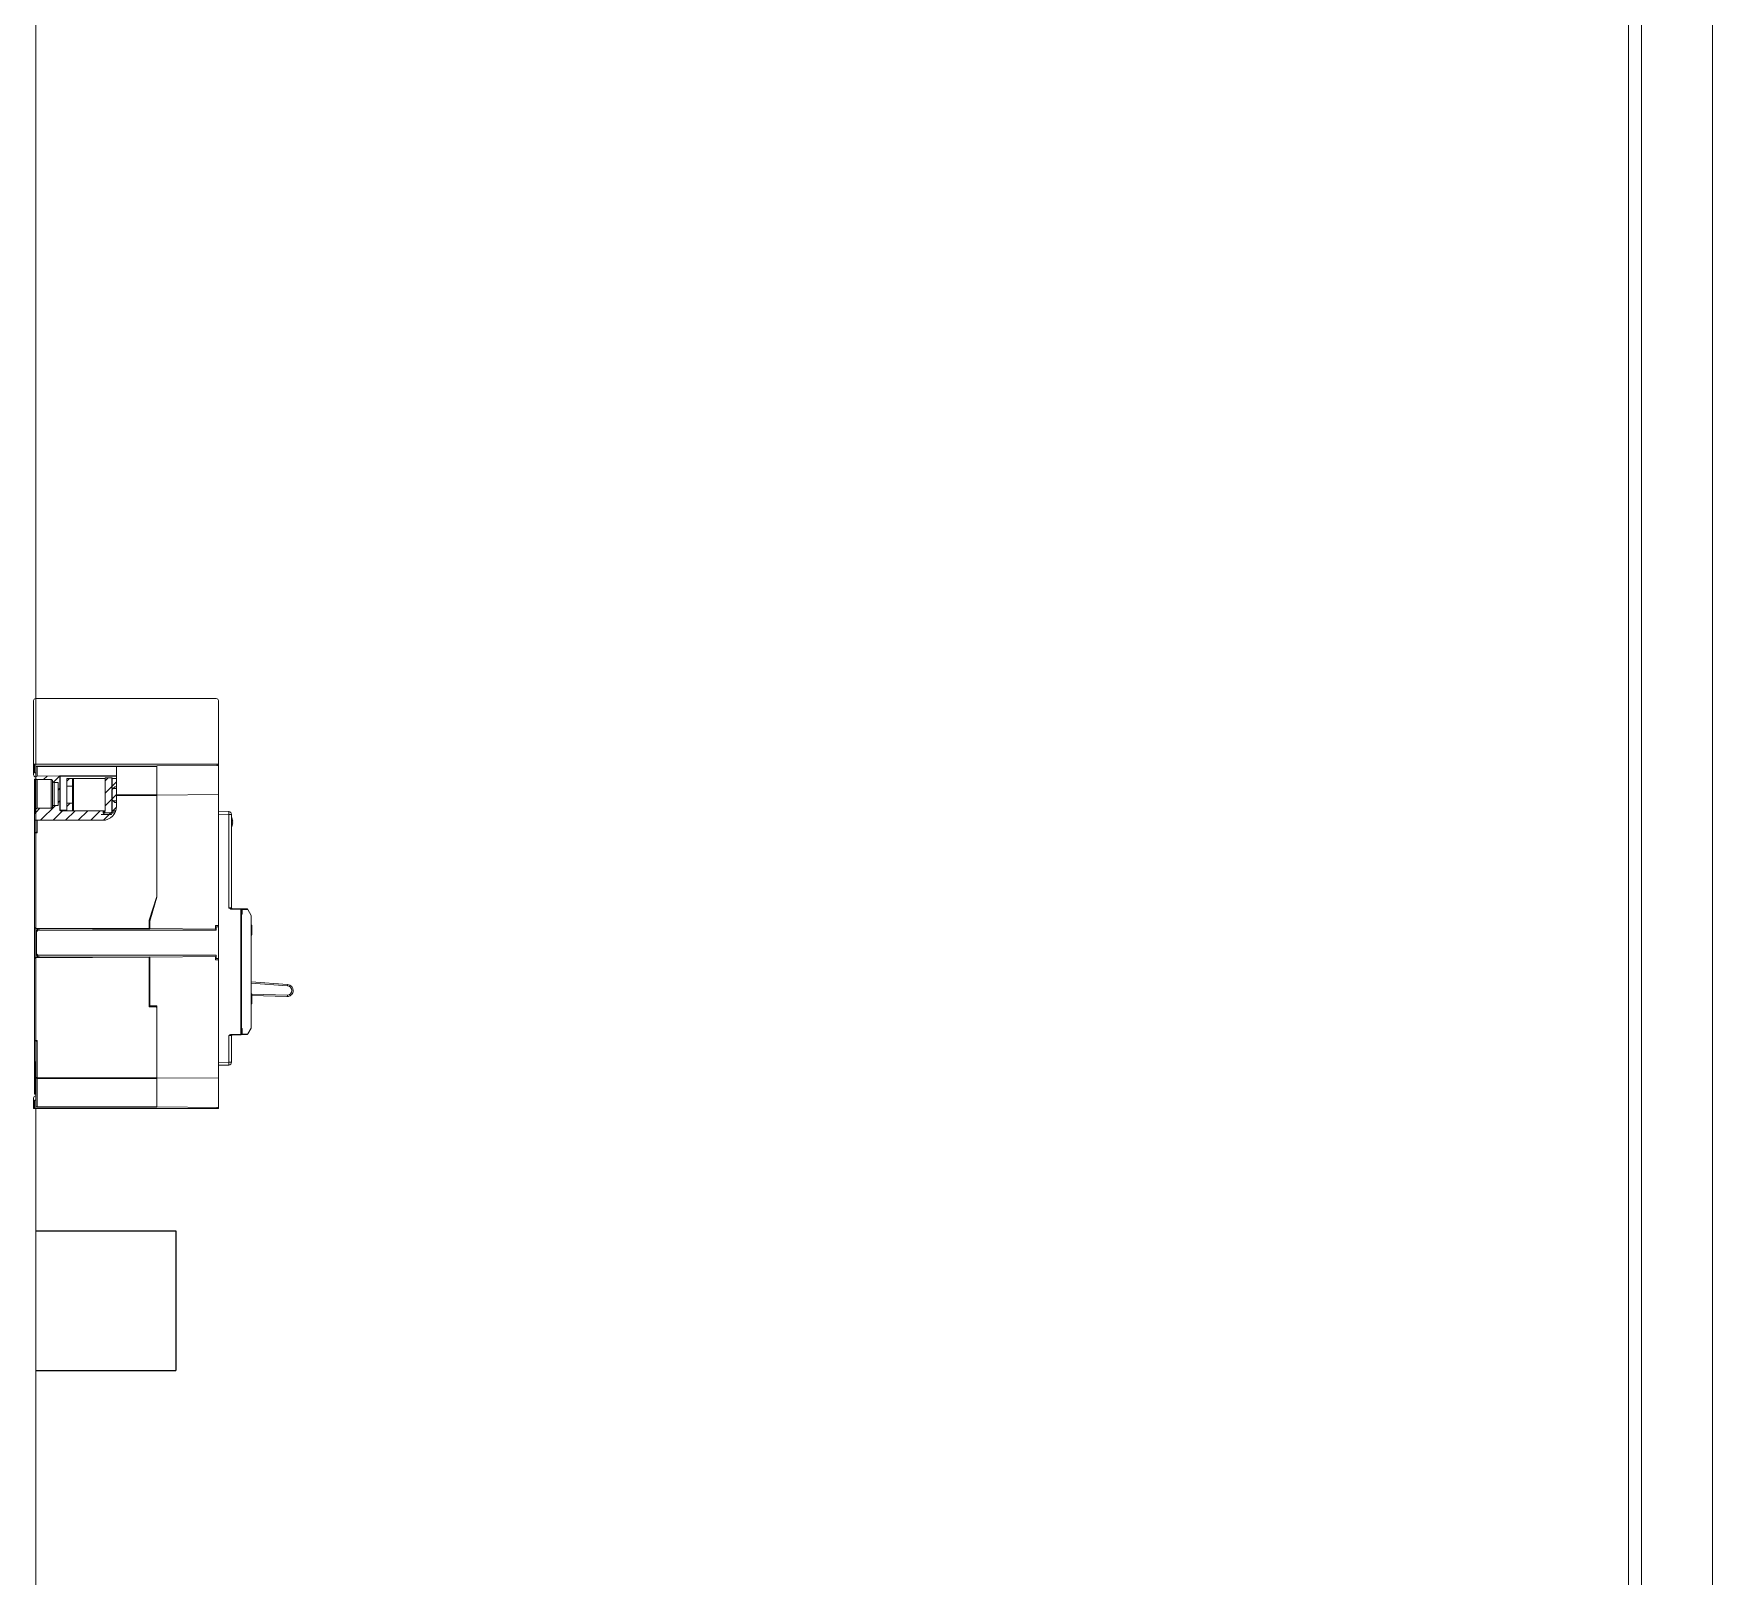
# Model space of a CAD drawing. Header units: millimetres. Extents: x 1004 to 59588, y 686 to 38112.
# Drawn here: x 45019 to 45618, y 36970 to 37521 of the extents above; entities that cross this region are included whole.
import ezdxf

# ---------------------------------------------------------------- set-up
doc = ezdxf.new("R2010")
doc.units = ezdxf.units.MM
doc.layers.add('PDF4_Geometry', color=7, linetype='Continuous')

msp = doc.modelspace()

# ---------------------------------------------------------------- linework, layer by layer
at = {"color": 7, "linetype": 'Continuous', "lineweight": 15}
for p, q in [((45018.65, 37259.97), (45018.65, 37282.72)), ((45019.4, 37283.47), (45083.9, 37283.47)), ((45084.65, 37259.97), (45084.65, 37282.72)), ((45018.65, 37259.97), (45018.65, 37256.22)), ((45019.04, 37259.97), (45018.65, 37259.97)), ((45019.04, 37256.97), (45019.04, 37259.97)), ((45019.04, 37259.97), (45084.26, 37259.97)), ((45019.45, 37256.97), (45019.04, 37256.97)), ((45019.1, 37254.7), (45019.3, 37254.7)), ((45019.45, 37255.47), (45019.4, 37255.47)), ((45019.45, 37255.28), (45019.45, 37258.8)), ((45019.45, 37255.04), (45019.45, 37255.28)), ((45019.45, 37243.75), (45019.45, 37255.04)), ((45019.95, 37259.3), (45048.28, 37259.35)), ((45019.95, 37259.15), (45019.95, 37255.78)), ((45028.05, 37255.8), (45019.95, 37255.78)), ((45028.05, 37243.55), (45028.05, 37255.8)), ((45028.2, 37255.65), (45028.05, 37255.65)), ((45048.28, 37255.83), (45028.2, 37255.8)), ((45028.2, 37255.65), (45028.2, 37243.55)), ((45030.55, 37254.87), (45030.55, 37243.39)), ((45030.55, 37254.87), (45030.55, 37252.18)), ((45032.55, 37254.87), (45030.55, 37254.87)), ((45030.55, 37254.87), (45030.55, 37254.87)), ((45032.55, 37254.87), (45032.55, 37252.18)), ((45032.95, 37254.87), (45032.55, 37254.87)), ((45044.25, 37254.87), (45032.95, 37254.87)), ((45044.25, 37255.11), (45044.25, 37243.51)), ((45044.25, 37255.11), (45046.75, 37255.11)), ((45046.65, 37251.37), (45046.65, 37254.87)), ((45048.28, 37254.87), (45046.65, 37254.87)), ((45046.75, 37255.11), (45046.75, 37243.51)), ((45048.28, 37259.35), (45062.65, 37259.37)), ((45048.28, 37259.2), (45048.28, 37259.35)), ((45062.65, 37259.22), (45048.28, 37259.2)), ((45048.28, 37249.1), (45048.28, 37259.2)), ((45084.65, 37259.57), (45062.65, 37259.37)), ((45062.65, 37259.37), (45062.65, 37259.34)), ((45062.65, 37259.34), (45062.65, 37259.22)), ((45062.65, 37259.22), (45062.65, 37249.12)), ((45084.26, 37259.97), (45084.26, 37259.56)), ((45084.65, 37259.97), (45084.26, 37259.97)), ((45084.65, 37259.97), (45084.65, 37259.57)), ((45084.65, 37259.57), (45084.65, 37249.17)), ((45019.1, 37254.55), (45018.95, 37254.55)), ((45018.95, 37242.85), (45018.95, 37254.55)), ((45019.3, 37254.55), (45019.1, 37254.55)), ((45019.1, 37254.55), (45019.1, 37242.85)), ((45019.45, 37254.55), (45019.3, 37254.55)), ((45019.3, 37242.85), (45019.3, 37254.55)), ((45019.95, 37254.53), (45019.95, 37244.26)), ((45019.95, 37254.53), (45023.7, 37254.53)), ((45023.7, 37254.53), (45024.95, 37254.52)), ((45024.95, 37244.27), (45024.95, 37254.52)), ((45025.45, 37254.01), (45025.45, 37254.01)), ((45025.45, 37244.79), (45025.45, 37254.01)), ((45025.95, 37253.49), (45025.95, 37245.3)), ((45025.95, 37253.49), (45026.7, 37253.49)), ((45026.7, 37253.49), (45027.45, 37253.49)), ((45027.45, 37253.49), (45027.45, 37245.3)), ((45030.55, 37252.18), (45030.55, 37246.06)), ((45030.55, 37252.18), (45032.55, 37252.18)), ((45032.55, 37252.18), (45032.55, 37246.06)), ((45047.65, 37251.92), (45046.65, 37250.8)), ((45046.65, 37251.37), (45048.28, 37251.37)), ((45046.65, 37250.8), (45046.65, 37247.44)), ((45048.28, 37251.92), (45047.65, 37251.92)), ((45048.28, 37249.1), (45062.65, 37249.12)), ((45048.28, 37249.1), (45048.28, 37248.95)), ((45048.28, 37248.95), (45062.65, 37248.97)), ((45048.28, 37248.8), (45048.28, 37248.95)), ((45062.65, 37248.82), (45048.28, 37248.8)), ((45048.28, 37248.8), (45048.28, 37244.96)), ((45084.65, 37249.17), (45062.65, 37248.97)), ((45062.65, 37249.12), (45062.65, 37248.97)), ((45062.65, 37248.97), (45062.65, 37248.94)), ((45062.65, 37248.94), (45062.65, 37248.82)), ((45062.65, 37212.77), (45062.65, 37248.82)), ((45084.65, 37249.17), (45084.65, 37202.38)), ((45019.1, 37242.85), (45018.95, 37242.85)), ((45018.95, 37242.68), (45019.45, 37242.68)), ((45018.95, 37242.68), (45018.95, 37239.96)), ((45019.1, 37242.85), (45019.3, 37242.85)), ((45019.3, 37242.7), (45019.1, 37242.7)), ((45019.45, 37242.85), (45019.3, 37242.85)), ((45019.45, 37242.68), (45019.45, 37243.75)), ((45023.7, 37244.27), (45019.95, 37244.26)), ((45024.95, 37244.27), (45023.7, 37244.27)), ((45025.45, 37244.79), (45025.45, 37244.78)), ((45026.7, 37245.3), (45025.95, 37245.3)), ((45027.45, 37245.3), (45026.7, 37245.3)), ((45028.2, 37243.55), (45028.05, 37243.55)), ((45043.4, 37243.37), (45028.2, 37243.4)), ((45032.55, 37246.06), (45030.55, 37246.06)), ((45030.55, 37246.06), (45030.55, 37243.37)), ((45032.55, 37243.37), (45030.55, 37243.37)), ((45032.55, 37246.06), (45032.55, 37243.37)), ((45044.24, 37243.37), (45043.4, 37243.37)), ((45043.7, 37243.37), (45043.4, 37243.37)), ((45043.55, 37243.22), (45043.55, 37242.68)), ((45043.7, 37243.22), (45043.55, 37243.22)), ((45043.55, 37242.68), (45047.73, 37242.68)), ((45043.7, 37243.37), (45044.24, 37243.37)), ((45043.7, 37243.22), (45043.7, 37242.68)), ((45046.65, 37247.44), (45047.65, 37246.32)), ((45048.28, 37246.87), (45046.65, 37246.87)), ((45046.65, 37243.37), (45046.65, 37246.87)), ((45048.02, 37243.37), (45046.65, 37243.37)), ((45046.75, 37243.36), (45048.02, 37243.36)), ((45047.65, 37246.32), (45048.28, 37246.32)), ((45084.65, 37243.19), (45088.38, 37243.09)), ((45018.95, 37235.5), (45018.95, 37239.96)), ((45018.95, 37239.96), (45019.45, 37239.96)), ((45019.45, 37235.8), (45019.45, 37239.96)), ((45019.45, 37239.96), (45019.95, 37239.96)), ((45019.95, 37239.96), (45019.95, 37235.5)), ((45043.28, 37239.96), (45019.95, 37239.96)), ((45042.75, 37242.01), (45046.46, 37242.01)), ((45088.38, 37242.09), (45084.65, 37242.19)), ((45088.38, 37208.67), (45088.38, 37242.09)), ((45089.35, 37242.09), (45088.38, 37242.09)), ((45089.35, 37242.09), (45089.35, 37208.64)), ((45089.64, 37240.51), (45089.62, 37240.51)), ((45089.79, 37239.61), (45089.62, 37239.61)), ((45089.62, 37239.01), (45089.79, 37239.01)), ((45089.62, 37238.11), (45089.64, 37238.11)), ((45019.45, 37235.5), (45018.95, 37235.5)), ((45018.95, 37202.01), (45018.95, 37235.5)), ((45019.1, 37235.65), (45019.4, 37235.65)), ((45019.45, 37235.64), (45019.4, 37235.65)), ((45019.45, 37235.8), (45019.53, 37235.8)), ((45019.45, 37235.5), (45019.45, 37201.41)), ((45019.95, 37235.5), (45019.45, 37235.5)), ((45019.53, 37235.8), (45019.57, 37235.79)), ((45062.64, 37212.73), (45059.96, 37204.32)), ((45062.65, 37212.77), (45062.65, 37212.47)), ((45062.65, 37212.47), (45060.15, 37203.97)), ((45088.38, 37208.67), (45089.35, 37208.64)), ((45089.26, 37208.45), (45092.71, 37208.36)), ((45092.71, 37208.16), (45089.26, 37208.25)), ((45092.71, 37208.36), (45095.09, 37208.3)), ((45092.71, 37163.57), (45092.71, 37208.16)), ((45092.9, 37208.16), (45092.71, 37208.16)), ((45092.9, 37208.16), (45092.9, 37163.57)), ((45092.9, 37208.15), (45093.1, 37208.15)), ((45093.1, 37208.15), (45093.1, 37206.38)), ((45095.2, 37208.09), (45093.1, 37208.15)), ((45095.09, 37208.3), (45095.2, 37208.09)), ((45096.35, 37205.96), (45095.2, 37208.09)), ((45018.95, 37190.28), (45018.95, 37202.01)), ((45018.96, 37190.4), (45018.96, 37201.9)), ((45019.45, 37201.41), (45059.95, 37201.28)), ((45019.45, 37201.26), (45059.95, 37201.13)), ((45019.65, 37200.55), (45020.15, 37201.09)), ((45020.15, 37200.72), (45019.65, 37200.14)), ((45020.87, 37201.25), (45020.15, 37201.09)), ((45020.15, 37201.09), (45020.15, 37200.72)), ((45083.85, 37200.72), (45020.15, 37200.72)), ((45059.95, 37204.27), (45059.95, 37201.28)), ((45060.15, 37203.42), (45059.95, 37203.42)), ((45060.15, 37201.87), (45059.95, 37201.87)), ((45059.95, 37201.28), (45059.95, 37201.13)), ((45060.15, 37203.97), (45060.15, 37201.34)), ((45060.15, 37201.34), (45083.65, 37201.12)), ((45083.65, 37202.38), (45084.65, 37202.38)), ((45083.65, 37202.38), (45083.65, 37201.12)), ((45083.85, 37201.87), (45083.65, 37201.87)), ((45083.85, 37201.87), (45083.85, 37200.72)), ((45083.85, 37201.87), (45084.65, 37201.87)), ((45084.65, 37190.07), (45084.65, 37202.38)), ((45093.1, 37206.38), (45092.9, 37206.37)), ((45096.35, 37205.96), (45096.35, 37165.76)), ((45096.55, 37202.51), (45096.35, 37202.51)), ((45096.55, 37202.51), (45096.55, 37199.01)), ((45019.65, 37200.14), (45019.65, 37200.55)), ((45019.65, 37200.14), (45019.65, 37192.31)), ((45096.55, 37199.01), (45096.35, 37199.01)), ((45096.55, 37198.97), (45096.35, 37198.97)), ((45018.95, 37161.3), (45018.95, 37190.28)), ((45059.95, 37191.16), (45019.45, 37191.04)), ((45059.95, 37191.01), (45019.45, 37190.89)), ((45019.45, 37190.89), (45019.45, 37161.3)), ((45019.65, 37192.31), (45020.15, 37191.73)), ((45019.65, 37191.9), (45019.65, 37192.31)), ((45020.15, 37191.36), (45019.65, 37191.9)), ((45083.85, 37191.73), (45020.15, 37191.73)), ((45020.15, 37191.73), (45020.15, 37191.36)), ((45020.15, 37191.36), (45021.54, 37191.05)), ((45059.95, 37191.16), (45059.95, 37191.01)), ((45059.95, 37191.01), (45059.95, 37173.45)), ((45060.15, 37190.57), (45059.95, 37190.57)), ((45060.15, 37191.11), (45083.65, 37191.33)), ((45060.15, 37191.11), (45060.15, 37173.7)), ((45083.65, 37191.33), (45083.65, 37190.07)), ((45083.85, 37190.57), (45083.65, 37190.57)), ((45083.65, 37190.07), (45084.65, 37190.07)), ((45083.85, 37191.73), (45083.85, 37190.57)), ((45083.85, 37190.57), (45084.65, 37190.57)), ((45084.65, 37190.07), (45084.65, 37147.78)), ((45060.15, 37188.57), (45059.95, 37188.57)), ((45096.35, 37182.23), (45109.33, 37181.34)), ((45096.55, 37177.94), (45096.35, 37177.94)), ((45096.55, 37177.94), (45096.55, 37174.44)), ((45109.11, 37176.96), (45096.55, 37177.39)), ((45109.3, 37180.84), (45109.33, 37181.34)), ((45060.1, 37173.3), (45062.5, 37173.29)), ((45062.65, 37173.67), (45060.15, 37173.7)), ((45062.65, 37173.67), (45062.65, 37173.14)), ((45062.65, 37147.97), (45062.65, 37173.14)), ((45096.35, 37174.44), (45096.55, 37174.44)), ((45096.55, 37174.41), (45096.35, 37174.41)), ((45093.1, 37165.55), (45093.1, 37163.58)), ((45095.2, 37163.63), (45096.35, 37165.76)), ((45018.95, 37161.3), (45019.45, 37161.3)), ((45018.95, 37153.69), (45018.95, 37161.3)), ((45019.4, 37161.15), (45019.1, 37161.15)), ((45019.4, 37161.15), (45019.45, 37161.15)), ((45019.45, 37161.3), (45019.95, 37161.3)), ((45019.45, 37148.4), (45019.45, 37161)), ((45019.53, 37161), (45019.45, 37161)), ((45019.57, 37161), (45019.53, 37161)), ((45019.95, 37161.3), (45019.95, 37148.05)), ((45089.35, 37163.08), (45088.38, 37163.05)), ((45088.38, 37153.54), (45088.38, 37163.05)), ((45089.26, 37163.48), (45092.71, 37163.57)), ((45092.71, 37163.37), (45089.26, 37163.28)), ((45089.35, 37163.08), (45089.35, 37153.54)), ((45092.9, 37163.57), (45092.71, 37163.57)), ((45095.09, 37163.43), (45092.71, 37163.37)), ((45093.1, 37163.58), (45092.9, 37163.58)), ((45093.1, 37163.58), (45095.2, 37163.63)), ((45095.2, 37163.63), (45095.09, 37163.43)), ((45019.45, 37153.69), (45018.95, 37153.69)), ((45018.95, 37142.25), (45018.95, 37153.69)), ((45019.1, 37153.69), (45019.1, 37142.25)), ((45019.3, 37142.25), (45019.3, 37153.69)), ((45084.65, 37153.44), (45088.38, 37153.54)), ((45089.35, 37153.54), (45088.38, 37153.54)), ((45019.45, 37138), (45019.45, 37148.4)), ((45019.95, 37148.05), (45062.65, 37147.97)), ((45062.65, 37147.82), (45019.95, 37147.9)), ((45062.65, 37147.67), (45019.95, 37147.75)), ((45019.95, 37147.75), (45019.95, 37137.65)), ((45062.65, 37147.97), (45062.65, 37147.82)), ((45084.65, 37147.78), (45062.65, 37147.97)), ((45062.65, 37147.82), (45062.65, 37147.67)), ((45062.65, 37147.67), (45062.65, 37137.57)), ((45088.38, 37152.54), (45084.65, 37152.44)), ((45084.65, 37147.78), (45084.65, 37137.38)), ((45018.65, 37136.98), (45018.65, 37140.73)), ((45018.95, 37142.25), (45019.1, 37142.25)), ((45019.1, 37142.25), (45019.3, 37142.25)), ((45019.3, 37142.1), (45019.1, 37142.1)), ((45019.3, 37142.25), (45019.45, 37142.25)), ((45019.4, 37141.48), (45019.45, 37141.48)), ((45018.65, 37136.98), (45019.04, 37136.98)), ((45019.04, 37136.98), (45019.04, 37139.98)), ((45019.04, 37139.98), (45019.45, 37139.98)), ((45019.04, 37136.98), (45084.26, 37136.98)), ((45019.95, 37137.65), (45062.65, 37137.57)), ((45062.65, 37137.42), (45019.95, 37137.5)), ((45062.65, 37137.57), (45062.65, 37137.42)), ((45084.65, 37137.38), (45062.65, 37137.57)), ((45084.26, 37137.39), (45084.26, 37136.98)), ((45084.26, 37136.98), (45084.65, 37136.98)), ((45084.65, 37136.98), (45084.65, 37137.38))]:
    msp.add_line(p, q, dxfattribs=at)
at = {"color": 8, "linetype": 'Continuous', "lineweight": 15}
for p, q in [((45048.28, 37259.2), (45019.95, 37259.15)), ((45048.28, 37255.68), (45028.2, 37255.65)), ((45032.95, 37243.39), (45032.95, 37254.87)), ((45028.2, 37243.55), (45030.55, 37243.54)), ((45044.22, 37243.22), (45043.7, 37243.22)), ((45047.97, 37243.21), (45046.74, 37243.21)), ((45019.45, 37201.26), (45019.45, 37191.04)), ((45109.3, 37180.84), (45096.35, 37181.73)), ((45096.55, 37177.89), (45109.38, 37177.45)), ((45092.9, 37165.55), (45093.1, 37165.55))]:
    msp.add_line(p, q, dxfattribs=at)
at = {"color": 7, "linetype": 'Continuous', "lineweight": 0}
for p, q in [((45022.21, 37254.53), (45023.48, 37255.79)), ((45025.73, 37253.55), (45027.97, 37255.8)), ((45030.55, 37253.89), (45031.54, 37254.87)), ((45044.25, 37254.11), (45045.25, 37255.11)), ((45027.45, 37250.79), (45028.05, 37251.39)), ((45044.25, 37249.62), (45046.75, 37252.12)), ((45046.65, 37252.02), (45048.28, 37253.66)), ((45046.65, 37247.53), (45048.28, 37249.17)), ((45018.95, 37242.29), (45019.34, 37242.68)), ((45019.45, 37242.79), (45020.93, 37244.26)), ((45021.12, 37239.96), (45026.46, 37245.3)), ((45025.61, 37239.96), (45029.04, 37243.4)), ((45027.45, 37246.3), (45028.05, 37246.9)), ((45030.1, 37239.96), (45033.52, 37243.39)), ((45030.55, 37244.9), (45031.7, 37246.06)), ((45034.59, 37239.96), (45038.01, 37243.38)), ((45039.08, 37239.96), (45042.49, 37243.37)), ((45043.58, 37239.97), (45046.28, 37242.68)), ((45044.25, 37245.13), (45046.75, 37247.63)), ((45045.62, 37242.01), (45046.73, 37243.13)), ((45046.98, 37243.37), (45048.27, 37244.67))]:
    msp.add_line(p, q, dxfattribs=at)
for p, q in [((45019.45, 37093.34), (45069.45, 37093.34)), ((45069.45, 37093.34), (45069.45, 37043.34)), ((45019.45, 37043.34), (45069.45, 37043.34))]:
    msp.add_line(p, q)
at = {"color": 7, "linetype": 'Continuous', "lineweight": 15}
for centre, radius, start, end in [((45019.4, 37282.72), 0.75, 90, 180), ((45083.9, 37282.72), 0.75, 0, 90), ((45019.4, 37256.22), 0.75, 180, 270), ((45019.1, 37254.55), 0.15, 90.1, 180), ((45040.59, 37254.62), 21.49, 179.8, 180.2), ((45019.3, 37254.85), 0.15, 270.1, 0), ((45019.95, 37258.8), 0.5, 90.1, 180), ((45019.95, 37255.28), 0.5, 90.1, 180), ((45041.44, 37259.22), 21.49, 179.8, 180.2), ((45028.2, 37255.65), 0.15, 90.1, 180), ((45049.69, 37255.72), 21.49, 179.8, 180.2), ((45019.1, 37242.85), 0.15, 180, 269.9), ((45040.59, 37242.77), 21.49, 179.8, 180.2), ((45019.3, 37242.55), 0.15, 59.80927, 89.9), ((45028.2, 37243.55), 0.15, 180, 269.9), ((45049.69, 37243.47), 21.49, 179.8, 180.2), ((45042.75, 37243.51), 1.5, 270, 0), ((45043.28, 37244.96), 5, 270, 0), ((45043.4, 37243.22), 0.15, 0, 89.9), ((45022.21, 37243.3), 21.49, 359.8, 0.2), ((45042.75, 37243.51), 4, 337.97569, 0), ((45078.82, 37242.59), 9.57, 357.00545, 2.99455), ((45088.35, 37242.09), 1, 0, 88.5), ((45085.66, 37239.31), 4.15, 16.79879, 27.29673), ((45085.66, 37239.31), 4.15, 332.70327, 343.20121), ((45085.66, 37239.31), 4.14, 4.15427, 16.84412), ((45085.66, 37239.31), 3.97, 355.67156, 4.32844), ((45085.66, 37239.31), 4.14, 343.15588, 355.84573), ((45019.1, 37235.5), 0.15, 90.1, 180), ((45019.3, 37235.8), 0.15, 270.1, 0), ((45019.39, 37235.79), 0.14, 275.21972, 4.36743), ((45019.41, 37235.8), 0.16, 286.25645, 357.29605), ((45052.52, 37235.58), 33.07, 179.89281, 180.14655), ((45062.5, 37212.77), 0.15, 342.27993, 0), ((45087.35, 37208.35), 1.91, 357.00545, 2.99455), ((45089.55, 37208.64), 0.2, 180, 268.5), ((45090.8, 37208.26), 1.91, 357.00545, 2.99455), ((45092.7, 37208.16), 0.2, 0, 88.5), ((45093.05, 37210.05), 1.9, 265.55578, 271.44422), ((45060.1, 37204.27), 0.15, 162.27993, 180), ((45109.18, 37179.14), 1.7, 276.60919, 86.04169), ((45109.18, 37179.14), 2.2, 356.28887, 86.04169), ((45060.1, 37173.45), 0.15, 180, 269.9), ((45062.5, 37173.14), 0.15, 0, 89.9), ((45019.1, 37161.3), 0.15, 180, 269.9), ((45019.3, 37161), 0.15, 0, 89.9), ((45019.39, 37161.01), 0.14, 355.63257, 84.78028), ((45052.52, 37161.21), 33.07, 179.85345, 180.10719), ((45019.41, 37161), 0.16, 2.70395, 73.74355), ((45087.35, 37163.38), 1.91, 357.00545, 2.99455), ((45089.55, 37163.08), 0.2, 91.5, 180), ((45090.8, 37163.47), 1.91, 357.00545, 2.99455), ((45092.7, 37163.57), 0.2, 271.5, 0), ((45093.05, 37161.68), 1.9, 88.55578, 94.44422), ((45078.82, 37153.04), 9.57, 357.00545, 2.99455), ((45088.35, 37153.54), 1, 271.5, 0), ((45019.95, 37148.4), 0.5, 180, 269.9), ((45041.44, 37147.97), 21.49, 179.8, 180.2), ((44998.46, 37147.82), 21.49, 359.8, 0.2), ((45019.4, 37140.73), 0.75, 90, 180), ((45019.1, 37142.25), 0.15, 180, 269.9), ((45040.59, 37142.17), 21.49, 179.8, 180.2), ((45019.3, 37141.95), 0.15, 0, 89.9), ((45019.95, 37138), 0.5, 180, 269.9), ((45041.44, 37137.57), 21.49, 179.8, 180.2)]:
    msp.add_arc(centre, radius, start, end, dxfattribs=at)
at = {"color": 8, "linetype": 'Continuous', "lineweight": 15}
for centre, start, end in [((45040.94, 37201.3), 179.7268, 180.12679), ((45040.94, 37190.99), 179.87321, 180.2732)]:
    msp.add_arc(centre, 21.49, start, end, dxfattribs=at)
at = {"color": 7, "linetype": 'Continuous', "lineweight": 15}
for centre, major_axis, ratio, start_param, end_param in [((45019.3, 37254.55), (0, 0.15), 0.001745, 4.712398, 6.283191), ((45019.95, 37258.8), (0.5, 0), 0.7, 1.572542, 3.141593), ((45019.3, 37242.85), (0, 0.15), 0.001745, 3.141587, 4.71238), ((45092.7, 37208.16), (0.395, -0.01), 0.506629, 0.02618, 1.570796), ((45093.1, 37208.15), (-0.005, 0.2), 0.026096, 1.543249, 1.568743), ((45019.45, 37202.01), (0, 0.736), 0.679236, 1.570796, 3.139847), ((45019.45, 37202.01), (0, 0.606), 0.824786, 1.570796, 3.139847), ((45019.45, 37190.28), (0, 0.736), 0.679236, 0.001745, 1.570796), ((45019.45, 37190.28), (0, 0.606), 0.824786, 0.001745, 1.570796), ((45093.1, 37165.55), (0.2, 0.195), 0.013086, 1.584229, 3.128845), ((45092.7, 37163.57), (0.395, 0.01), 0.506629, 4.712389, 6.257005), ((45093.1, 37163.58), (0.005, 0.2), 0.026096, 1.572849, 1.598344), ((45019.95, 37148.4), (0.5, 0), 0.7, 3.141593, 4.710644), ((45019.95, 37148.4), (0, 0.65), 0.769231, 1.570796, 3.139847), ((45019.3, 37142.25), (0, 0.15), 0.001745, 3.141587, 4.71238), ((45019.95, 37138), (0.5, 0), 0.7, 3.141593, 4.710644)]:
    msp.add_ellipse(centre, major_axis=major_axis, ratio=ratio, start_param=start_param, end_param=end_param, dxfattribs=at)
for points, knots in [([(45019.95, 37254.53), (45019.9, 37254.54), (45019.79, 37254.55), (45019.64, 37254.63), (45019.53, 37254.76), (45019.46, 37254.9), (45019.45, 37255), (45019.45, 37255.04)], [0, 0, 0, 0, 0.2048635, 0.4135116, 0.6249523, 0.8406365, 1, 1, 1, 1]), ([(45024.95, 37254.52), (45024.96, 37254.52), (45025.02, 37254.52), (45025.12, 37254.5), (45025.24, 37254.43), (45025.35, 37254.33), (45025.44, 37254.18), (45025.45, 37254.07), (45025.45, 37254.01)], [0, 0, 0, 0, 0.0279049, 0.2358336, 0.3584878, 0.5735607, 0.7884855, 1, 1, 1, 1]), ([(45025.95, 37253.49), (45025.9, 37253.5), (45025.8, 37253.51), (45025.65, 37253.59), (45025.54, 37253.71), (45025.46, 37253.85), (45025.45, 37253.96), (45025.45, 37254.01)], [0, 0, 0, 0, 0.1861, 0.391267, 0.600432, 0.816008, 1, 1, 1, 1]), ([(45019.45, 37243.75), (45019.45, 37243.78), (45019.46, 37243.87), (45019.51, 37244.01), (45019.62, 37244.15), (45019.75, 37244.23), (45019.86, 37244.26), (45019.92, 37244.26), (45019.95, 37244.26)], [0, 0, 0, 0, 0.109426, 0.329846, 0.549665, 0.76627, 0.900148, 1, 1, 1, 1]), ([(45025.45, 37244.78), (45025.45, 37244.76), (45025.45, 37244.67), (45025.4, 37244.53), (45025.29, 37244.39), (45025.14, 37244.3), (45025.02, 37244.27), (45024.96, 37244.27), (45024.95, 37244.27)], [0, 0, 0, 0, 0.098728, 0.322708, 0.543957, 0.760294, 0.971773, 1, 1, 1, 1]), ([(45025.45, 37244.79), (45025.45, 37244.8), (45025.45, 37244.88), (45025.49, 37245.01), (45025.59, 37245.16), (45025.72, 37245.25), (45025.84, 37245.29), (45025.92, 37245.3), (45025.95, 37245.3)], [0, 0, 0, 0, 0.067889, 0.290709, 0.513652, 0.732492, 0.867977, 1, 1, 1, 1]), ([(45019.95, 37235.5), (45019.95, 37235.5), (45019.89, 37235.52), (45019.76, 37235.57), (45019.59, 37235.62), (45019.49, 37235.64), (45019.45, 37235.64), (45019.45, 37235.64)], [0, 0, 0, 0, 0.009515, 0.357213, 0.777256, 0.994534, 1, 1, 1, 1]), ([(45019.57, 37235.79), (45019.57, 37235.79), (45019.59, 37235.78), (45019.67, 37235.74), (45019.8, 37235.63), (45019.9, 37235.54), (45019.95, 37235.5), (45019.95, 37235.5)], [0, 0, 0, 0, 0.005834, 0.229541, 0.647103, 0.991556, 1, 1, 1, 1]), ([(45089.26, 37208.25), (45089.17, 37208.26), (45088.87, 37208.31), (45088.59, 37208.51), (45088.4, 37208.65), (45088.38, 37208.67), (45088.38, 37208.67)], [0, 0, 0, 0, 0.283359, 0.902447, 0.994297, 1, 1, 1, 1]), ([(45089.26, 37208.45), (45089.19, 37208.46), (45088.93, 37208.49), (45088.64, 37208.59), (45088.42, 37208.66), (45088.39, 37208.67), (45088.38, 37208.67), (45088.38, 37208.67)], [0, 0, 0, 0, 0.247026, 0.891275, 0.975844, 0.99322, 1, 1, 1, 1]), ([(45109.11, 37176.96), (45109.11, 37176.96), (45109.2, 37176.96), (45109.3, 37176.96), (45109.39, 37176.97)], [0, 0, 0, 0, 0.029554, 1, 1, 1, 1]), ([(45109.39, 37176.97), (45109.39, 37176.99), (45109.39, 37177.03), (45109.39, 37177.16), (45109.38, 37177.3), (45109.38, 37177.4), (45109.38, 37177.45), (45109.38, 37177.45)], [0, 0, 0, 0, 0.2596057, 0.519197, 0.7791638, 0.9820726, 1, 1, 1, 1]), ([(45111.38, 37179), (45111.38, 37179), (45111.38, 37179), (45111.38, 37179), (45111.38, 37178.99), (45111.37, 37178.97), (45111.36, 37178.86), (45111.31, 37178.52), (45111.09, 37177.99), (45110.6, 37177.43), (45110, 37177.08), (45109.58, 37177), (45109.39, 37176.97)], [0, 0, 0, 0, 0.0005585, 0.0012718, 0.0026212, 0.0075445, 0.0270637, 0.1049053, 0.3429384, 0.5809188, 0.8207644, 1, 1, 1, 1]), ([(45019.45, 37161.15), (45019.45, 37161.15), (45019.49, 37161.16), (45019.6, 37161.18), (45019.76, 37161.23), (45019.89, 37161.27), (45019.95, 37161.3), (45019.95, 37161.3)], [0, 0, 0, 0, 0.011848, 0.255287, 0.642826, 0.990486, 1, 1, 1, 1]), ([(45019.95, 37161.3), (45019.95, 37161.29), (45019.9, 37161.25), (45019.8, 37161.17), (45019.68, 37161.06), (45019.6, 37161.01), (45019.57, 37161), (45019.57, 37161)], [0, 0, 0, 0, 0.008442, 0.352798, 0.737845, 0.987377, 1, 1, 1, 1]), ([(45088.38, 37163.05), (45088.38, 37163.05), (45088.4, 37163.07), (45088.59, 37163.21), (45088.87, 37163.42), (45089.17, 37163.46), (45089.26, 37163.48)], [0, 0, 0, 0, 0.005703, 0.097553, 0.716641, 1, 1, 1, 1]), ([(45089.26, 37163.28), (45089.19, 37163.27), (45088.93, 37163.24), (45088.64, 37163.13), (45088.42, 37163.07), (45088.39, 37163.06), (45088.38, 37163.05), (45088.38, 37163.05)], [0, 0, 0, 0, 0.247026, 0.891275, 0.975844, 0.99322, 1, 1, 1, 1])]:
    msp.add_open_spline(points, degree=3, knots=knots, dxfattribs=at)
at = {"layer": 'PDF4_Geometry', "lineweight": 0}
for points in [[(45588.27, 37975.69), (45019.45, 37975.69), (45019.45, 36080.39), (45588.27, 36080.39)], [(45618.27, 37975.69), (45592.98, 37975.69), (45592.98, 36079.8), (45618.27, 36079.8)]]:
    msp.add_lwpolyline(points, close=True, dxfattribs=at)
msp.add_lwpolyline([(45019.45, 37975.69), (45019.45, 37128.04)], dxfattribs=at)

doc.saveas('drawing.dxf')
